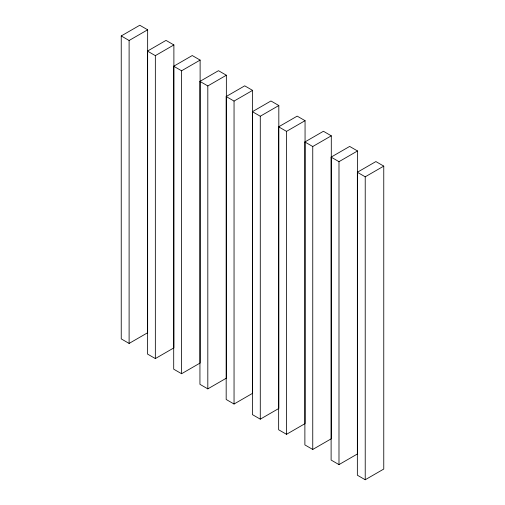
<?xml version="1.0" encoding="UTF-8"?>
<svg xmlns="http://www.w3.org/2000/svg" width="505" height="505" viewBox="0 0 505 505"><rect width="100%" height="100%" fill="white"/><g stroke="black" fill="none" stroke-linecap="round" stroke-linejoin="round"><path stroke-width="0.76" d="M121.238 35.95L139.778 25.25L147.649 29.795L147.649 332.732L129.11 343.432L121.238 338.887L121.238 35.95L129.11 40.495L147.649 29.795M147.473 51.1L166.012 40.394L173.884 44.939L173.884 347.876L155.344 358.575L147.473 354.037L147.473 51.1L155.344 55.645L173.884 44.939M173.707 66.243L192.247 55.544L200.119 60.089L200.119 363.019L181.579 373.725L173.707 369.18L173.707 66.243L181.579 70.788L200.119 60.089M199.942 81.393L218.482 70.687L226.354 75.232L226.354 378.169L207.814 388.869L199.942 384.324L199.942 81.393L207.814 85.938L226.354 75.232M226.177 96.537L244.717 85.837L252.588 90.382L252.588 393.313L234.049 404.019L226.177 399.474L226.177 96.537L234.049 101.082L252.588 90.382M252.412 111.687L270.951 100.981L278.823 105.526L278.823 408.463L260.283 419.163L252.412 414.618L252.412 111.687L260.283 116.232L278.823 105.526M278.646 126.831L297.186 116.131L305.058 120.676L305.058 423.607L286.518 434.313L278.646 429.768L278.646 126.831L286.518 131.376L305.058 120.676M304.881 141.981L323.421 131.275L331.293 135.82L331.293 438.757L312.753 449.456L304.881 444.911L304.881 141.981L312.753 146.519L331.293 135.82M331.116 157.124L349.656 146.425L357.527 150.963L357.527 453.9L338.988 464.606L331.116 460.061L331.116 157.124L338.988 161.669L357.527 150.963M357.351 172.268L375.89 161.568L383.762 166.113L383.762 469.05L365.222 479.75L357.351 475.205L357.351 172.268L365.222 176.813L383.762 166.113M365.222 176.813L365.222 479.75M338.988 161.669L338.988 464.606M312.753 146.519L312.753 449.456M286.518 131.376L286.518 434.313M260.283 116.232L260.283 419.163M234.049 101.082L234.049 404.019M207.814 85.938L207.814 388.869M181.579 70.788L181.579 373.725M155.344 55.645L155.344 358.575M129.11 40.495L129.11 343.432"/></g></svg>
